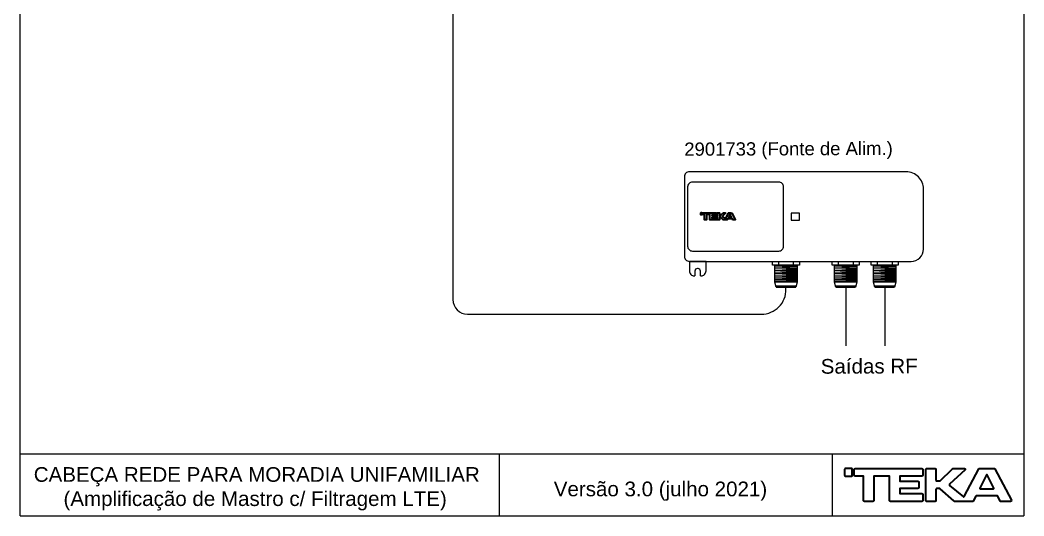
# Model space of a CAD drawing. Header units: millimetres. Extents: x 980 to 1117, y 626 to 781.
# Drawn here: x 980.2 to 1116.8, y 625.9 to 693.3 of the extents above; entities that cross this region are included whole.
import ezdxf
from ezdxf.enums import TextEntityAlignment as Align

# ---------------------------------------------------------------- set-up
doc = ezdxf.new("R2010")
doc.units = ezdxf.units.MM
doc.layers.add('Capa 1', color=7, linetype='Continuous')
doc.styles.add('Arial', font='arial.ttf')

# ---------------------------------------------------------------- blocks, each defined once
blk = doc.blocks.new('block 3')
at = {"layer": 'Capa 1', "lineweight": 35}
for points, knots in [([(305.13, 405.86), (305.13, 405.86), (305.13, 411.24), (305.13, 411.24), (305.13, 411.66), (305.47, 412), (305.89, 412), (305.89, 412), (311.27, 412), (311.27, 412), (311.69, 412), (312.03, 411.66), (312.03, 411.24), (312.03, 411.24), (312.03, 405.86), (312.03, 405.86), (312.03, 405.44), (311.69, 405.1), (311.27, 405.1), (311.27, 405.1), (305.89, 405.1), (305.89, 405.1), (305.47, 405.1), (305.13, 405.44), (305.13, 405.86)], [0, 0, 0, 0, 1, 1, 1, 2, 2, 2, 3, 3, 3, 4, 4, 4, 5, 5, 5, 6, 6, 6, 7, 7, 7, 8, 8, 8, 8]), ([(355.28, 405.1), (355.28, 405.1), (375.07, 405.1), (375.07, 405.1), (375.49, 405.1), (375.83, 405.44), (375.83, 405.86), (375.83, 405.86), (375.83, 411.24), (375.83, 411.24), (375.83, 411.66), (375.49, 412), (375.07, 412), (375.07, 412), (314.6, 412), (314.6, 412), (314.18, 412), (313.84, 411.66), (313.84, 411.24), (313.84, 411.24), (313.84, 405.86), (313.84, 405.86), (313.84, 405.44), (314.18, 405.1), (314.6, 405.1), (314.6, 405.1), (321.91, 405.1), (321.91, 405.1), (322.12, 405.1), (322.29, 404.93), (322.29, 404.72), (322.29, 404.72), (322.29, 382.87), (322.29, 382.87), (322.29, 382.45), (322.63, 382.11), (323.05, 382.11), (323.05, 382.11), (330.68, 382.11), (330.68, 382.11), (331.1, 382.11), (331.44, 382.45), (331.44, 382.87), (331.44, 382.87), (331.44, 404.72), (331.44, 404.72), (331.44, 404.93), (331.61, 405.1), (331.82, 405.1), (331.82, 405.1), (345.37, 405.1), (345.37, 405.1), (345.58, 405.1), (345.74, 404.93), (345.74, 404.72), (345.74, 404.72), (345.74, 382.87), (345.74, 382.87), (345.74, 382.45), (346.09, 382.11), (346.51, 382.11), (346.51, 382.11), (375.07, 382.11), (375.07, 382.11), (375.49, 382.11), (375.83, 382.45), (375.83, 382.87), (375.83, 382.87), (375.83, 388.61), (375.83, 388.61), (375.83, 389.03), (375.49, 389.37), (375.07, 389.37), (375.07, 389.37), (355.28, 389.37), (355.28, 389.37), (355.07, 389.37), (354.9, 389.54), (354.9, 389.75), (354.9, 389.75), (354.9, 393.54), (354.9, 393.54), (354.9, 393.75), (355.07, 393.92), (355.28, 393.92), (355.28, 393.92), (371.42, 393.92), (371.42, 393.92), (371.84, 393.92), (372.18, 394.26), (372.18, 394.68), (372.18, 394.68), (372.18, 399.7), (372.18, 399.7), (372.18, 400.12), (371.84, 400.46), (371.42, 400.46), (371.42, 400.46), (355.28, 400.46), (355.28, 400.46), (355.07, 400.46), (354.9, 400.63), (354.9, 400.84), (354.9, 400.84), (354.9, 404.72), (354.9, 404.72), (354.9, 404.93), (355.07, 405.1), (355.28, 405.1)], [0, 0, 0, 0, 1, 1, 1, 2, 2, 2, 3, 3, 3, 4, 4, 4, 5, 5, 5, 6, 6, 6, 7, 7, 7, 8, 8, 8, 9, 9, 9, 10, 10, 10, 11, 11, 11, 12, 12, 12, 13, 13, 13, 14, 14, 14, 15, 15, 15, 16, 16, 16, 17, 17, 17, 18, 18, 18, 19, 19, 19, 20, 20, 20, 21, 21, 21, 22, 22, 22, 23, 23, 23, 24, 24, 24, 25, 25, 25, 26, 26, 26, 27, 27, 27, 28, 28, 28, 29, 29, 29, 30, 30, 30, 31, 31, 31, 32, 32, 32, 33, 33, 33, 34, 34, 34, 35, 35, 35, 36, 36, 36, 36]), ([(455.86, 383.21), (455.86, 383.21), (441.01, 411.6), (441.01, 411.6), (440.88, 411.85), (440.62, 412.01), (440.33, 412.01), (440.33, 412.01), (427.1, 412.01), (427.1, 412.01), (426.81, 412.01), (426.56, 411.86), (426.43, 411.61), (426.43, 411.61), (413.17, 386.62), (413.17, 386.62), (413.06, 386.41), (412.78, 386.35), (412.6, 386.5), (412.6, 386.5), (400.08, 396.63), (400.08, 396.63), (399.72, 396.93), (399.7, 397.47), (400.04, 397.78), (400.04, 397.78), (414.01, 410.7), (414.01, 410.7), (414.51, 411.17), (414.18, 412.02), (413.49, 412.02), (413.49, 412.02), (404.19, 412.02), (404.19, 412.02), (403.55, 412.02), (402.94, 411.78), (402.47, 411.34), (402.47, 411.34), (391.55, 400.84), (391.55, 400.84), (391.48, 400.78), (391.39, 400.74), (391.29, 400.74), (391.29, 400.74), (388.09, 400.74), (388.09, 400.74), (387.88, 400.74), (387.71, 400.91), (387.71, 401.12), (387.71, 401.12), (387.71, 411.23), (387.71, 411.23), (387.71, 411.65), (387.37, 411.99), (386.95, 411.99), (386.95, 411.99), (379.28, 411.99), (379.28, 411.99), (378.86, 411.99), (378.52, 411.65), (378.52, 411.23), (378.52, 411.23), (378.52, 382.87), (378.52, 382.87), (378.52, 382.45), (378.86, 382.11), (379.28, 382.11), (379.28, 382.11), (386.95, 382.11), (386.95, 382.11), (387.37, 382.11), (387.71, 382.45), (387.71, 382.87), (387.71, 382.87), (387.71, 393.43), (387.71, 393.43), (387.71, 393.64), (387.88, 393.81), (388.09, 393.81), (388.09, 393.81), (391.17, 393.81), (391.17, 393.81), (391.26, 393.81), (391.34, 393.78), (391.41, 393.72), (391.41, 393.72), (403.91, 382.7), (403.91, 382.7), (404.36, 382.32), (404.93, 382.11), (405.52, 382.11), (405.52, 382.11), (410.78, 382.11), (410.78, 382.11), (410.78, 382.11), (410.77, 382.1), (410.77, 382.1), (410.77, 382.1), (420.71, 382.1), (420.71, 382.1), (421, 382.1), (421.26, 382.26), (421.39, 382.52), (421.39, 382.52), (423.64, 386.95), (423.64, 386.95), (423.71, 387.08), (423.84, 387.16), (423.98, 387.16), (423.98, 387.16), (443.3, 387.16), (443.3, 387.16), (443.44, 387.16), (443.58, 387.08), (443.64, 386.95), (443.64, 386.95), (445.89, 382.52), (445.89, 382.52), (446.02, 382.26), (446.28, 382.1), (446.56, 382.1), (446.56, 382.1), (455.19, 382.1), (455.19, 382.1), (455.76, 382.1), (456.12, 382.71), (455.86, 383.21)], [0, 0, 0, 0, 1, 1, 1, 2, 2, 2, 3, 3, 3, 4, 4, 4, 5, 5, 5, 6, 6, 6, 7, 7, 7, 8, 8, 8, 9, 9, 9, 10, 10, 10, 11, 11, 11, 12, 12, 12, 13, 13, 13, 14, 14, 14, 15, 15, 15, 16, 16, 16, 17, 17, 17, 18, 18, 18, 19, 19, 19, 20, 20, 20, 21, 21, 21, 22, 22, 22, 23, 23, 23, 24, 24, 24, 25, 25, 25, 26, 26, 26, 27, 27, 27, 28, 28, 28, 29, 29, 29, 30, 30, 30, 31, 31, 31, 32, 32, 32, 33, 33, 33, 34, 34, 34, 35, 35, 35, 36, 36, 36, 37, 37, 37, 38, 38, 38, 39, 39, 39, 40, 40, 40, 41, 41, 41, 42, 42, 42, 42]), ([(439.72, 393.71), (439.72, 393.71), (427.61, 393.71), (427.61, 393.71), (427.33, 393.71), (427.14, 394.01), (427.27, 394.27), (427.27, 394.27), (433.33, 406.16), (433.33, 406.16), (433.48, 406.44), (433.87, 406.44), (434.01, 406.16), (434.01, 406.16), (440.05, 394.27), (440.05, 394.27), (440.18, 394.01), (440, 393.71), (439.72, 393.71), (439.72, 393.71), (439.72, 393.71), (439.72, 393.71)], [0, 0, 0, 0, 1, 1, 1, 2, 2, 2, 3, 3, 3, 4, 4, 4, 5, 5, 5, 6, 6, 6, 7, 7, 7, 7])]:
    blk.add_open_spline(points, degree=3, knots=knots, dxfattribs=at)
blk = doc.blocks.new('block 2')
at = {"layer": 'Capa 1'}
blk.add_blockref('block 3', (0, 0), dxfattribs=at)

msp = doc.modelspace()

# ---------------------------------------------------------------- linework, layer by layer
for p, q in [((1039.11, 715.24), (1039.11, 655.29)), ((1082.59, 659.98), (1082.59, 660.48)), ((1086.27, 659.98), (1082.59, 659.98)), ((1082.93, 657.64), (1082.93, 659.98)), ((1082.93, 659.98), (1085.94, 659.98)), ((1083.42, 660.48), (1083.42, 659.98)), ((1085.43, 660.48), (1085.43, 659.98)), ((1085.94, 659.98), (1085.94, 657.64)), ((1086.27, 660.48), (1086.27, 659.98)), ((1090.73, 659.98), (1090.73, 660.48)), ((1094.41, 659.98), (1090.73, 659.98)), ((1091.06, 657.64), (1091.06, 659.98)), ((1091.06, 659.98), (1094.07, 659.98)), ((1091.56, 660.48), (1091.56, 659.98)), ((1093.57, 660.48), (1093.57, 659.98)), ((1094.07, 659.98), (1094.07, 657.64)), ((1094.41, 660.48), (1094.41, 659.98)), ((1096.03, 659.98), (1096.03, 660.48)), ((1099.71, 659.98), (1096.03, 659.98)), ((1096.36, 657.64), (1096.36, 659.98)), ((1096.36, 659.98), (1099.37, 659.98)), ((1096.86, 660.48), (1096.86, 659.98)), ((1098.87, 660.48), (1098.87, 659.98)), ((1099.37, 659.98), (1099.37, 657.64)), ((1099.71, 660.48), (1099.71, 659.98)), ((1085.94, 657.64), (1082.93, 657.64)), ((1083.06, 657.14), (1085.8, 657.14)), ((1084.44, 656.69), (1084.43, 657.14)), ((1085.94, 657.64), (1085.76, 656.97)), ((1094.07, 657.64), (1091.06, 657.64)), ((1091.2, 657.14), (1093.94, 657.14)), ((1094.07, 657.64), (1093.9, 656.97)), ((1099.37, 657.64), (1096.36, 657.64)), ((1096.5, 657.14), (1099.24, 657.14)), ((1099.37, 657.64), (1099.2, 656.97)), ((1083.1, 656.97), (1085.76, 656.97)), ((1091.24, 656.97), (1093.9, 656.97)), ((1092.57, 656.97), (1092.57, 649.01)), ((1096.54, 656.97), (1099.2, 656.97)), ((1097.87, 656.97), (1097.87, 649.01)), ((1041.11, 653.29), (1081.1, 653.29)), ((980.21, 634.29), (1116.82, 634.29)), ((1045.39, 634.29), (1045.39, 625.85)), ((1090.76, 625.85), (1090.76, 634.29)), ((980.21, 625.85), (1116.82, 625.85))]:
    msp.add_line(p, q)
msp.add_lwpolyline([(980.21, 625.85), (980.21, 781.41), (1116.82, 781.41), (1116.82, 625.85)])
for points in [[(1070.62, 672), (1070.62, 661.15, 0.414214), (1071.29, 660.48), (1101.48, 660.48, 0.414214), (1103.15, 662.15), (1103.15, 670.32, 0.414214), (1100.81, 672.66), (1071.29, 672.66, 0.414214)], [(1071.05, 670.6), (1071.05, 662.55, 0.414214), (1071.72, 661.88), (1083.45, 661.88, 0.414214), (1084.12, 662.55), (1084.12, 670.6, 0.414214), (1083.45, 671.27), (1071.72, 671.27, 0.414214)]]:
    msp.add_lwpolyline(points, format="xyb", close=True)
msp.add_lwpolyline([(1085.14, 667.04), (1085.14, 666.1), (1086.3, 666.1), (1086.3, 667.04)], close=True)
for points in [[(1072.8, 658.51), (1072.89, 658.51, 0.414214), (1073.56, 659.18), (1073.56, 660.48), (1071.29, 660.48), (1071.29, 659.18, 0.414214), (1071.96, 658.51), (1072.04, 658.51)], [(1072.8, 658.51), (1072.8, 659.16, 0.414214), (1072.47, 659.49), (1072.38, 659.49, 0.414214), (1072.04, 659.16), (1072.04, 658.51)]]:
    msp.add_lwpolyline(points, format="xyb")
for centre, radius, start, end in [((1081.1, 656.63), 3.34, 270, 1.0938), ((1041.11, 655.29), 2, 180, 270)]:
    msp.add_arc(centre, radius, start, end)
for points in [[(1083.1, 656.97), (1083.1, 656.97), (1082.93, 657.64), (1082.93, 657.64), (1082.93, 657.64), (1085.94, 657.73), (1085.94, 657.73), (1085.94, 657.73), (1082.93, 657.82), (1082.93, 657.82), (1082.93, 657.82), (1085.94, 657.93), (1085.94, 657.93), (1085.94, 657.93), (1082.93, 657.99), (1082.93, 657.99), (1082.93, 657.99), (1085.94, 658.13), (1085.94, 658.13), (1085.94, 658.13), (1082.93, 658.17), (1082.93, 658.17), (1082.93, 658.17), (1085.94, 658.29), (1085.94, 658.29), (1085.94, 658.29), (1082.93, 658.36), (1082.93, 658.36), (1082.93, 658.36), (1085.94, 658.52), (1085.94, 658.52), (1085.94, 658.52), (1082.93, 658.59), (1082.93, 658.59), (1082.93, 658.59), (1085.94, 658.75), (1085.94, 658.75), (1085.94, 658.75), (1082.93, 658.81), (1082.93, 658.81), (1082.93, 658.81), (1085.94, 658.96), (1085.94, 658.96), (1085.94, 658.96), (1082.93, 659.03), (1082.93, 659.03), (1082.93, 659.03), (1085.94, 659.17), (1085.94, 659.17), (1085.94, 659.17), (1082.93, 659.25), (1082.93, 659.25), (1082.93, 659.25), (1085.94, 659.39), (1085.94, 659.39), (1085.94, 659.39), (1082.93, 659.48), (1082.93, 659.48), (1082.93, 659.48), (1085.94, 659.57), (1085.94, 659.57), (1085.94, 659.57), (1082.93, 659.69), (1082.93, 659.69), (1082.93, 659.69), (1085.94, 659.82), (1085.94, 659.82), (1082.93, 659.89), (1082.93, 659.89), (1082.93, 659.89)], [(1091.24, 656.97), (1091.24, 656.97), (1091.06, 657.64), (1091.06, 657.64), (1091.06, 657.64), (1094.07, 657.73), (1094.07, 657.73), (1094.07, 657.73), (1091.06, 657.82), (1091.06, 657.82), (1091.06, 657.82), (1094.07, 657.93), (1094.07, 657.93), (1094.07, 657.93), (1091.06, 657.99), (1091.06, 657.99), (1091.06, 657.99), (1094.07, 658.13), (1094.07, 658.13), (1094.07, 658.13), (1091.06, 658.17), (1091.06, 658.17), (1091.06, 658.17), (1094.07, 658.29), (1094.07, 658.29), (1094.07, 658.29), (1091.06, 658.36), (1091.06, 658.36), (1091.06, 658.36), (1094.07, 658.52), (1094.07, 658.52), (1094.07, 658.52), (1091.06, 658.59), (1091.06, 658.59), (1091.06, 658.59), (1094.07, 658.75), (1094.07, 658.75), (1094.07, 658.75), (1091.06, 658.81), (1091.06, 658.81), (1091.06, 658.81), (1094.07, 658.96), (1094.07, 658.96), (1094.07, 658.96), (1091.06, 659.03), (1091.06, 659.03), (1091.06, 659.03), (1094.07, 659.17), (1094.07, 659.17), (1094.07, 659.17), (1091.06, 659.25), (1091.06, 659.25), (1091.06, 659.25), (1094.07, 659.39), (1094.07, 659.39), (1094.07, 659.39), (1091.06, 659.48), (1091.06, 659.48), (1091.06, 659.48), (1094.07, 659.57), (1094.07, 659.57), (1094.07, 659.57), (1091.06, 659.69), (1091.06, 659.69), (1091.06, 659.69), (1094.07, 659.82), (1094.07, 659.82), (1091.06, 659.89), (1091.06, 659.89), (1091.06, 659.89)], [(1096.54, 656.97), (1096.54, 656.97), (1096.36, 657.64), (1096.36, 657.64), (1096.36, 657.64), (1099.37, 657.73), (1099.37, 657.73), (1099.37, 657.73), (1096.36, 657.82), (1096.36, 657.82), (1096.36, 657.82), (1099.37, 657.93), (1099.37, 657.93), (1099.37, 657.93), (1096.36, 657.99), (1096.36, 657.99), (1096.36, 657.99), (1099.37, 658.13), (1099.37, 658.13), (1099.37, 658.13), (1096.36, 658.17), (1096.36, 658.17), (1096.36, 658.17), (1099.37, 658.29), (1099.37, 658.29), (1099.37, 658.29), (1096.36, 658.36), (1096.36, 658.36), (1096.36, 658.36), (1099.37, 658.52), (1099.37, 658.52), (1099.37, 658.52), (1096.36, 658.59), (1096.36, 658.59), (1096.36, 658.59), (1099.37, 658.75), (1099.37, 658.75), (1099.37, 658.75), (1096.36, 658.81), (1096.36, 658.81), (1096.36, 658.81), (1099.37, 658.96), (1099.37, 658.96), (1099.37, 658.96), (1096.36, 659.03), (1096.36, 659.03), (1096.36, 659.03), (1099.37, 659.17), (1099.37, 659.17), (1099.37, 659.17), (1096.36, 659.25), (1096.36, 659.25), (1096.36, 659.25), (1099.37, 659.39), (1099.37, 659.39), (1099.37, 659.39), (1096.36, 659.48), (1096.36, 659.48), (1096.36, 659.48), (1099.37, 659.57), (1099.37, 659.57), (1099.37, 659.57), (1096.36, 659.69), (1096.36, 659.69), (1096.36, 659.69), (1099.37, 659.82), (1099.37, 659.82), (1096.36, 659.89), (1096.36, 659.89), (1096.36, 659.89)]]:
    msp.add_open_spline(points, degree=3, knots=[0, 0, 0, 0, 1, 1, 1, 2, 2, 2, 3, 3, 3, 4, 4, 4, 5, 5, 5, 6, 6, 6, 7, 7, 7, 8, 8, 8, 9, 9, 9, 10, 10, 10, 11, 11, 11, 12, 12, 12, 13, 13, 13, 14, 14, 14, 15, 15, 15, 16, 16, 16, 17, 17, 17, 18, 18, 18, 19, 19, 19, 20, 20, 20, 21, 21, 21, 22, 22, 22, 23, 23, 23, 23])

# ---------------------------------------------------------------- block references
at = {"layer": 'Capa 1', "xscale": 0.03135551858967115, "yscale": 0.03135551858967114, "zscale": 0.03135551858967114}
msp.add_blockref('block 3', (1063.24, 654.14), dxfattribs=at)
at = {"layer": 'Capa 1', "xscale": 0.1504996199145043, "yscale": 0.1504996199145043, "zscale": 0.1504996199145043, "rotation": 359.9994205391744}
msp.add_blockref('block 2', (1046.5, 570.3), dxfattribs=at)

# ---------------------------------------------------------------- texts
at = {"style": 'Arial'}
for s, height, rotation, p in [('2901733 (Fonte de Alim.)', 1.8, 0.2426, (1084.79, 674.9)), ('Saídas RF', 2, 0.2426, (1095.77, 645.22)), ('CABEÇA REDE PARA MORADIA UNIFAMILIAR', 2, 359.9994, (1012.42, 630.49)), ('Versão 3.0 (julho 2021)', 2, 359.9994, (1067.36, 628.52)), ('(Amplificação de Mastro c/ Filtragem LTE)', 2, 359.9994, (1012.2, 627.2))]:
    msp.add_text(s, height=height, rotation=rotation, dxfattribs=at).set_placement(p, align=Align.CENTER)

doc.saveas('drawing.dxf')
